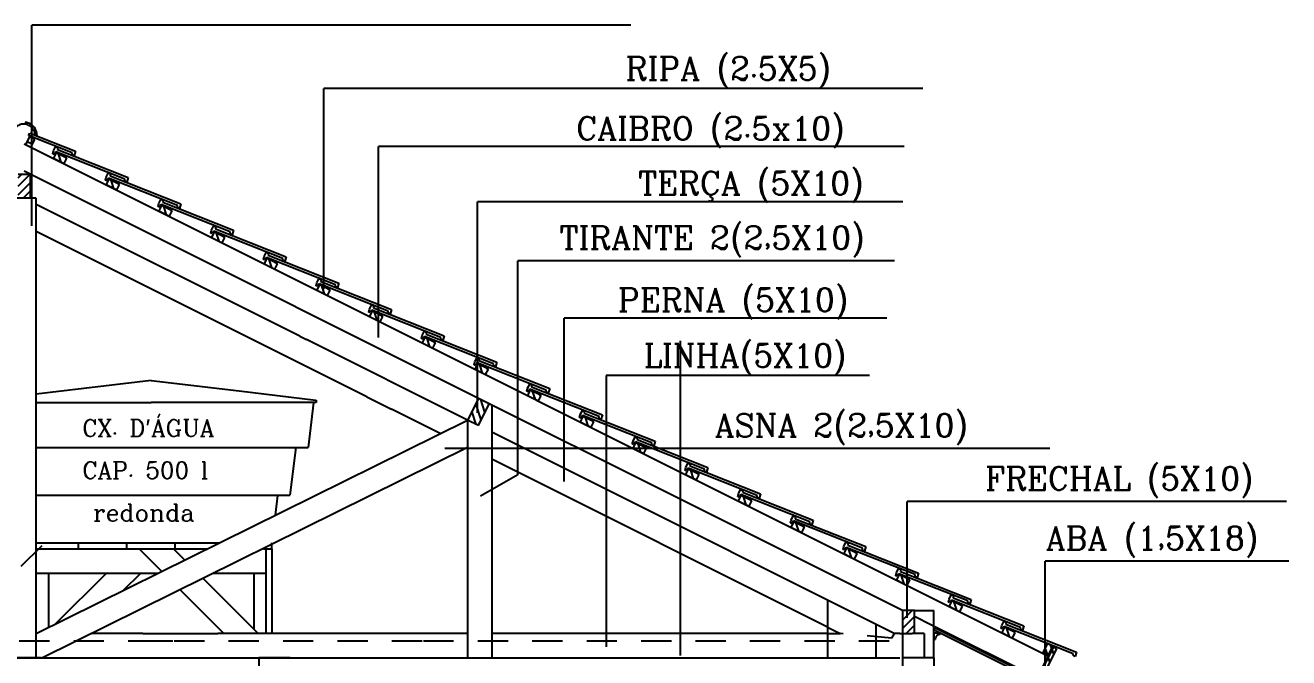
# Model space of a CAD drawing. Extents: x -29 to 75, y 16 to 65.
# Drawn here: x 48.58 to 53.8, y 27.01 to 29.63 of the extents above; entities that cross this region are included whole.
import ezdxf
from ezdxf.enums import TextEntityAlignment as Align

# ---------------------------------------------------------------- set-up
doc = ezdxf.new("R2010")
doc.units = 0
doc.linetypes.add('DASHED2', pattern=[0.375, 0.25, -0.125])
doc.layers.get('0').update_dxf_attribs({"linetype": 'CONTINUOUS'})
doc.layers.get('DEFPOINTS').update_dxf_attribs({"linetype": 'CONTINUOUS'})
for name, color, linetype in [('CONCRETO', 5, 'CONTINUOUS'), ('COTAS', 244, 'CONTINUOUS'), ('PAREDE', 7, 'CONTINUOUS'), ('PORTA2', 30, 'CONTINUOUS'), ('TELHA', 1, 'CONTINUOUS'), ('TEXTO', 244, 'CONTINUOUS'), ('VISTAL', 30, 'CONTINUOUS'), ('VISTAP', 244, 'CONTINUOUS')]:
    doc.layers.add(name, color=color, linetype=linetype)
doc.styles.add('ROMANC', font='romanc.shx', dxfattribs={"height": 0.1})
doc.dimstyles.new('ROMANC', dxfattribs={"dimtxt": 0.1, "dimasz": 0.18, "dimexe": 0.05, "dimexo": 0.0625, "dimgap": 0.09, "dimtad": 0, "dimzin": 0, "dimtxsty": 'ROMANC', "dimblk1": 'NONE', "dimblk2": 'NONE', "dimsah": 1, "dimcen": 0.09, "dimclrd": 244, "dimclre": 244, "dimclrt": 244, "dimazin": 3, "dimtfac": 1, "dimtdec": 4, "dimtofl": 0, "dimtmove": 0, "dimatfit": 3, "dimtolj": 1, "dimtzin": 0})

# ---------------------------------------------------------------- blocks, each defined once
blk = doc.blocks.new('*X2')
at = {"color": 0, "linetype": 'DASHED2'}
for p, q in [((144.7944, 79.1395), (144.7978, 79.143)), ((144.8082, 79.118), (144.8332, 79.143)), ((144.8436, 79.118), (144.8444, 79.1188))]:
    blk.add_line(p, q, dxfattribs=at)
blk = doc.blocks.new('*X5')
at = {"color": 0, "linetype": 'DASHED2'}
for p, q in [((142.805, 77.539), (142.8141, 77.5481)), ((142.805, 77.5037), (142.83, 77.5287))]:
    blk.add_line(p, q, dxfattribs=at)
blk = doc.blocks.new('*X4')
at = {"color": 0, "linetype": 'DASHED2'}
for p, q in [((142.7874, 77.5214), (142.8024, 77.5364)), ((142.7874, 77.486), (142.8024, 77.501)), ((142.7874, 77.4507), (142.8024, 77.4657)), ((142.7874, 77.4153), (142.8024, 77.4303)), ((142.7874, 77.38), (142.8024, 77.395))]:
    blk.add_line(p, q, dxfattribs=at)
blk = doc.blocks.new('*X6')
at = {"color": 0}
for p, q in [((183.8112, 118.6513), (183.8259, 118.666)), ((183.8112, 118.6159), (183.8612, 118.6659)), ((183.8112, 118.5806), (183.8612, 118.6306)), ((183.8319, 118.566), (183.8612, 118.5952))]:
    blk.add_line(p, q, dxfattribs=at)
blk = doc.blocks.new('*X8')
at = {"color": 0, "linetype": 'CONTINUOUS'}
blk.add_line((25.1214, 2.8323), (25.145, 2.8235), dxfattribs=at)
blk = doc.blocks.new('*X3')
at = {"color": 0, "linetype": 'DASHED2'}
for p, q in [((146.4352, 78.9772), (146.4741, 79.0161)), ((146.4352, 79.0126), (146.4388, 79.0161)), ((146.4352, 78.9419), (146.4852, 78.9919)), ((146.4448, 78.9161), (146.4852, 78.9565)), ((146.4802, 78.9161), (146.4852, 78.9212))]:
    blk.add_line(p, q, dxfattribs=at)
blk = doc.blocks.new('*X18')
at = {"color": 0, "linetype": 'CONTINUOUS'}
for p, q in [((28.3844, 0.1355), (28.424, 0.1751)), ((28.3844, 0.1708), (28.3886, 0.1751)), ((28.3844, 0.1001), (28.4344, 0.1501)), ((28.3997, 0.0801), (28.4344, 0.1148))]:
    blk.add_line(p, q, dxfattribs=at)
blk = doc.blocks.new('*D20')
at = {"color": 244, "linetype": 'BYBLOCK'}
for p, q in [((52.9259, 26.973), (52.9259, 26.422)), ((52.3359, 26.5149), (52.3359, 26.422)), ((52.3359, 26.472), (52.9259, 26.472))]:
    blk.add_line(p, q, dxfattribs=at)
at = {"layer": 'DEFPOINTS', "color": 0, "linetype": 'BYBLOCK'}
for p in [(52.9259, 27.0355), (52.3359, 26.5774), (52.9259, 26.472)]:
    blk.add_point(p, dxfattribs=at)
at = {"color": 244, "linetype": 'BYBLOCK', "insert": (52.6309, 26.542), "char_height": 0.1, "attachment_point": 5, "style": 'ROMANC'}
blk.add_mtext('\\A1;{.60}', dxfattribs=at)
blk = doc.blocks.new('_NONE')
at = {"color": 0, "linetype": 'BYBLOCK'}
blk.add_circle((0, 0), 0.25, dxfattribs=at)

msp = doc.modelspace()

# ---------------------------------------------------------------- linework, layer by layer
at = {"layer": 'CONCRETO', "linetype": 'CONTINUOUS'}
for p, q in [((48.6459, 27.0122), (48.5159, 27.0122)), ((49.6759, 27.0122), (49.5459, 27.0122)), ((49.5459, 27.0122), (49.5459, 26.8622)), ((52.3359, 27.0122), (52.2059, 27.0122)), ((52.2059, 27.0122), (52.2059, 26.8559)), ((52.3359, 27.0122), (52.3359, 26.8559))]:
    msp.add_line(p, q, dxfattribs=at)
at = {"layer": 'PAREDE', "color": 3}
for p in [(52.2559, 27.2072), (52.3359, 27.0122)]:
    msp.add_line(p, (52.3359, 27.2072), dxfattribs=at)
at = {"layer": 'PORTA2', "color": 3, "linetype": 'DASHED2'}
msp.add_line((52.2059, 27.1122), (52.2059, 27.0122), dxfattribs=at)
at = {"layer": 'PORTA2', "linetype": 'DASHED2', "ltscale": 0.5}
for p, q in [((49.0659, 27.0822), (49.1959, 27.0822)), ((50.0959, 27.0822), (50.2259, 27.0822))]:
    msp.add_line(p, q, dxfattribs=at)
at = {"layer": 'TELHA', "linetype": 'CONTINUOUS'}
msp.add_line((51.2886, 27.021), (51.2886, 28.3214), dxfattribs=at)
at = {"layer": 'TEXTO', "color": 30, "linetype": 'CONTINUOUS'}
for p, q in [((51.0833, 29.6254), (48.6077, 29.6254)), ((48.6077, 28.7964), (48.6077, 29.6254)), ((49.8148, 28.5351), (49.8148, 29.3641)), ((52.2903, 29.3641), (49.8148, 29.3641)), ((50.0398, 28.3349), (50.0398, 29.1245)), ((52.2127, 29.1245), (50.0398, 29.1245)), ((50.4497, 28.0245), (50.4497, 28.8959)), ((52.2073, 28.8959), (50.4497, 28.8959)), ((52.1738, 28.6528), (50.6165, 28.6528)), ((50.6165, 27.7678), (50.6165, 28.6528)), ((50.8083, 27.7405), (50.8083, 28.4148)), ((52.1421, 28.4148), (50.8083, 28.4148)), ((50.9818, 28.1786), (50.9818, 27.0568)), ((52.0698, 28.1786), (50.9818, 28.1786)), ((52.8153, 27.8772), (50.3142, 27.8772)), ((52.2259, 27.1766), (52.2259, 27.6574)), ((53.7935, 27.6574), (52.2259, 27.6574)), ((52.796, 26.9695), (52.796, 27.4108)), ((53.8026, 27.4108), (52.796, 27.4108))]:
    msp.add_line(p, q, dxfattribs=at)
at = {"layer": 'VISTAL', "color": 30}
for p, q in [((52.8072, 27.0184), (48.5759, 29.134)), ((50.8208, 27.8998), (48.5759, 29.0222)), ((48.6259, 27.0122), (48.6259, 28.9104)), ((49.7159, 28.3404), (48.6259, 28.8854)), ((49.9928, 28.0902), (48.6259, 28.7736)), ((50.4084, 27.9942), (49.7423, 28.3272)), ((50.5084, 28.056), (50.5084, 27.0122)), ((48.6259, 27.1122), (50.4084, 27.9942)), ((50.296, 27.9386), (50.0942, 28.0395)), ((50.4084, 27.9942), (50.4084, 27.0122)), ((50.4532, 27.9718), (50.4084, 27.9942)), ((50.7761, 27.8104), (50.5084, 27.9442)), ((48.6493, 27.0122), (50.4084, 27.8826)), ((52.2059, 27.2072), (50.8655, 27.8774)), ((51.8959, 27.1386), (50.5084, 27.8324)), ((52.1723, 27.1122), (50.8208, 27.788)), ((51.8959, 27.2504), (51.8959, 27.0122)), ((49.0659, 27.1122), (48.8514, 27.1122)), ((49.7691, 27.1122), (49.3759, 27.1122)), ((50.4084, 27.1122), (49.7691, 27.1122)), ((50.7484, 27.1122), (50.5084, 27.1122)), ((51.8959, 27.1122), (50.7484, 27.1122)), ((52.0959, 27.1504), (52.0959, 27.0122)), ((52.1959, 27.1122), (52.2459, 27.1122)), ((52.7625, 26.929), (52.3259, 27.1472))]:
    msp.add_line(p, q, dxfattribs=at)
at = {"layer": 'VISTAL', "linetype": 'CONTINUOUS'}
for p, q in [((49.7159, 28.3404), (49.7423, 28.3272)), ((49.9928, 28.0902), (50.0942, 28.0395)), ((50.6165, 27.7678), (50.4618, 27.6804)), ((48.5637, 27.391), (48.6509, 27.4761)), ((48.8002, 27.4622), (48.8002, 27.4872)), ((49.0002, 27.4622), (49.0002, 27.4872)), ((49.2002, 27.4622), (49.2002, 27.4872)), ((49.6002, 27.4622), (49.6002, 27.4872)), ((48.6259, 27.4622), (49.3332, 27.4622)), ((49.1447, 27.3689), (49.0515, 27.4622)), ((49.2394, 27.4157), (49.1929, 27.4622)), ((49.3325, 27.4622), (49.3332, 27.4622)), ((49.5647, 27.4622), (49.6014, 27.4622)), ((49.5764, 27.1122), (49.5764, 27.4622)), ((49.6014, 27.1122), (49.6014, 27.4622)), ((49.1447, 27.3689), (49.1445, 27.3692)), ((49.2394, 27.4157), (49.2391, 27.416)), ((48.6259, 27.3622), (49.1312, 27.3622)), ((48.6785, 27.1382), (48.6785, 27.3622)), ((48.7056, 27.1516), (48.9162, 27.3622)), ((48.9855, 27.2901), (49.0576, 27.3622)), ((49.1305, 27.3622), (49.1312, 27.3622)), ((49.5429, 27.1122), (49.314, 27.3411)), ((49.3567, 27.3622), (49.5764, 27.3622)), ((49.5264, 27.1286), (49.5264, 27.3622)), ((49.4014, 27.1122), (49.2194, 27.2943)), ((48.8531, 27.1122), (48.8531, 27.113)), ((49.0659, 27.1122), (49.3759, 27.1122)), ((49.0659, 27.0122), (49.1959, 27.0122))]:
    msp.add_line(p, q, dxfattribs=at)
at = {"layer": 'VISTAL', "color": 30, "linetype": 'DASHED2', "ltscale": 0.1}
for p, q in [((52.3259, 27.1472), (52.2559, 27.1822)), ((51.8959, 27.1386), (51.9487, 27.1122)), ((52.1604, 27.0933), (51.9487, 27.1122)), ((52.2959, 27.1122), (52.2459, 27.1122)), ((52.2959, 27.1122), (52.2959, 27.0122))]:
    msp.add_line(p, q, dxfattribs=at)
at = {"layer": 'VISTAL', "color": 30, "linetype": 'DASHED2'}
msp.add_line((52.8072, 27.0184), (52.7625, 26.929), dxfattribs=at)
at = {"layer": 'VISTAP', "color": 30, "linetype": 'DASHED2'}
for p, q in [((48.5937, 29.17), (48.5988, 29.1802)), ((48.621, 29.1731), (48.6291, 29.1699)), ((48.6943, 29.0942), (48.697, 29.1063)), ((48.6995, 29.0921), (48.6943, 29.0942)), ((48.697, 29.1063), (48.7055, 29.1233)), ((48.7067, 29.1025), (48.6995, 29.0921)), ((48.7055, 29.1233), (48.7149, 29.12)), ((48.7149, 29.12), (48.7135, 29.112)), ((48.7749, 29.0896), (48.7744, 29.0986)), ((48.7825, 29.0865), (48.7749, 29.0896)), ((48.7882, 29.1053), (48.7825, 29.0865)), ((48.9121, 28.9853), (48.9148, 28.9974)), ((48.9173, 28.9832), (48.9121, 28.9853)), ((48.9148, 28.9974), (48.9233, 29.0144)), ((48.9245, 28.9936), (48.9173, 28.9832)), ((48.9233, 29.0144), (48.9327, 29.0111)), ((48.9327, 29.0111), (48.9313, 29.0031)), ((48.9927, 28.9807), (48.9922, 28.9897)), ((49.006, 28.9964), (49.0003, 28.9776)), ((49.0003, 28.9776), (48.9927, 28.9807)), ((49.1298, 28.8764), (49.1326, 28.8885)), ((49.1326, 28.8885), (49.1411, 28.9055)), ((49.1423, 28.8847), (49.1351, 28.8743)), ((49.1411, 28.9055), (49.1505, 28.9022)), ((49.1505, 28.9022), (49.1491, 28.8942)), ((49.2105, 28.8718), (49.21, 28.8808)), ((49.2238, 28.8875), (49.2181, 28.8687)), ((49.1351, 28.8743), (49.1298, 28.8764)), ((49.2181, 28.8687), (49.2105, 28.8718)), ((49.3473, 28.7668), (49.35, 28.7789)), ((49.35, 28.7789), (49.3585, 28.7959)), ((49.3597, 28.7751), (49.3526, 28.7647)), ((49.3585, 28.7959), (49.3679, 28.7926)), ((49.3679, 28.7926), (49.3665, 28.7846)), ((49.4416, 28.7786), (49.4359, 28.7598)), ((49.3526, 28.7647), (49.3473, 28.7668)), ((49.4283, 28.7629), (49.4278, 28.7719)), ((49.4359, 28.7598), (49.4283, 28.7629)), ((49.5651, 28.6579), (49.5678, 28.67)), ((49.5678, 28.67), (49.5763, 28.687)), ((49.5763, 28.687), (49.5857, 28.6837)), ((49.5857, 28.6837), (49.5843, 28.6757)), ((49.5704, 28.6558), (49.5651, 28.6579)), ((49.5775, 28.6662), (49.5704, 28.6558)), ((49.6457, 28.6532), (49.6452, 28.6623)), ((49.6533, 28.6502), (49.6457, 28.6532)), ((49.659, 28.669), (49.6533, 28.6502)), ((49.7856, 28.5611), (49.7941, 28.5781)), ((49.7941, 28.5781), (49.8035, 28.5748)), ((49.8035, 28.5748), (49.8021, 28.5668)), ((49.7829, 28.549), (49.7856, 28.5611)), ((49.7881, 28.5469), (49.7829, 28.549)), ((49.7953, 28.5573), (49.7881, 28.5469)), ((49.8635, 28.5443), (49.863, 28.5534)), ((49.8711, 28.5413), (49.8635, 28.5443)), ((49.8768, 28.5601), (49.8711, 28.5413)), ((50.0034, 28.4522), (50.0119, 28.4692)), ((50.0119, 28.4692), (50.0213, 28.4659)), ((50.0213, 28.4659), (50.0199, 28.4579)), ((50.0007, 28.4401), (50.0034, 28.4522)), ((50.0059, 28.438), (50.0007, 28.4401)), ((50.0131, 28.4484), (50.0059, 28.438)), ((50.0813, 28.4355), (50.0808, 28.4445)), ((50.0889, 28.4324), (50.0813, 28.4355)), ((50.0946, 28.4512), (50.0889, 28.4324)), ((50.2212, 28.3433), (50.2297, 28.3603)), ((50.2297, 28.3603), (50.2391, 28.357)), ((50.2391, 28.357), (50.2377, 28.349)), ((50.2184, 28.3312), (50.2212, 28.3433)), ((50.2237, 28.3291), (50.2184, 28.3312)), ((50.2309, 28.3395), (50.2237, 28.3291)), ((50.2991, 28.3266), (50.2986, 28.3356)), ((50.3067, 28.3235), (50.2991, 28.3266)), ((50.3124, 28.3423), (50.3067, 28.3235)), ((50.4362, 28.2223), (50.439, 28.2344)), ((50.4415, 28.2202), (50.4362, 28.2223)), ((50.439, 28.2344), (50.4475, 28.2514)), ((50.4487, 28.2306), (50.4415, 28.2202)), ((50.4475, 28.2514), (50.4568, 28.2481)), ((50.4568, 28.2481), (50.4555, 28.2401)), ((50.5169, 28.2177), (50.5164, 28.2267)), ((50.5245, 28.2146), (50.5169, 28.2177)), ((50.5302, 28.2334), (50.5245, 28.2146)), ((50.654, 28.1134), (50.6568, 28.1255)), ((50.6593, 28.1113), (50.654, 28.1134)), ((50.6568, 28.1255), (50.6653, 28.1425)), ((50.6665, 28.1217), (50.6593, 28.1113)), ((50.6653, 28.1425), (50.6746, 28.1392)), ((50.6746, 28.1392), (50.6733, 28.1312)), ((50.7347, 28.1088), (50.7341, 28.1178)), ((50.7423, 28.1057), (50.7347, 28.1088)), ((50.748, 28.1245), (50.7423, 28.1057)), ((50.8718, 28.0045), (50.8746, 28.0166)), ((50.8771, 28.0024), (50.8718, 28.0045)), ((50.8746, 28.0166), (50.8831, 28.0336)), ((50.8843, 28.0128), (50.8771, 28.0024)), ((50.8831, 28.0336), (50.8924, 28.0303)), ((50.8924, 28.0303), (50.8911, 28.0223)), ((50.9524, 27.9999), (50.9519, 28.0089)), ((50.96, 27.9968), (50.9524, 27.9999)), ((50.9658, 28.0156), (50.96, 27.9968)), ((50.8655, 27.8774), (50.8208, 27.8998)), ((51.0896, 27.8956), (51.0924, 27.9077)), ((51.0949, 27.8935), (51.0896, 27.8956)), ((51.0924, 27.9077), (51.1009, 27.9247)), ((51.1021, 27.9039), (51.0949, 27.8935)), ((51.1009, 27.9247), (51.1102, 27.9214)), ((51.1102, 27.9214), (51.1089, 27.9134)), ((51.1702, 27.891), (51.1697, 27.9)), ((51.1778, 27.8879), (51.1702, 27.891)), ((51.1836, 27.9067), (51.1778, 27.8879)), ((50.8208, 27.788), (50.7761, 27.8104)), ((51.3074, 27.7867), (51.3102, 27.7988)), ((51.3127, 27.7846), (51.3074, 27.7867)), ((51.3102, 27.7988), (51.3187, 27.8158)), ((51.3199, 27.795), (51.3127, 27.7846)), ((51.3187, 27.8158), (51.328, 27.8125)), ((51.328, 27.8125), (51.3267, 27.8045)), ((51.388, 27.7821), (51.3875, 27.7911)), ((51.3956, 27.779), (51.388, 27.7821)), ((51.4014, 27.7978), (51.3956, 27.779)), ((51.5252, 27.6778), (51.528, 27.6899)), ((51.5305, 27.6757), (51.5252, 27.6778)), ((51.528, 27.6899), (51.5365, 27.7069)), ((51.5377, 27.6861), (51.5305, 27.6757)), ((51.5365, 27.7069), (51.5458, 27.7037)), ((51.5458, 27.7037), (51.5445, 27.6956)), ((51.6058, 27.6732), (51.6053, 27.6822)), ((51.6192, 27.6889), (51.6134, 27.6701)), ((51.6134, 27.6701), (51.6058, 27.6732)), ((51.743, 27.5689), (51.7458, 27.5811)), ((51.7458, 27.5811), (51.7543, 27.598)), ((51.7554, 27.5772), (51.7483, 27.5668)), ((51.7543, 27.598), (51.7636, 27.5948)), ((51.7636, 27.5948), (51.7623, 27.5867)), ((51.8236, 27.5643), (51.8231, 27.5733)), ((51.837, 27.58), (51.8312, 27.5612)), ((51.7483, 27.5668), (51.743, 27.5689)), ((51.8312, 27.5612), (51.8236, 27.5643)), ((51.9608, 27.46), (51.9636, 27.4722)), ((51.9636, 27.4722), (51.9721, 27.4891)), ((51.9732, 27.4683), (51.9661, 27.4579)), ((51.9721, 27.4891), (51.9814, 27.4859)), ((51.9814, 27.4859), (51.9801, 27.4778)), ((52.0548, 27.4711), (52.049, 27.4523)), ((51.9661, 27.4579), (51.9608, 27.46)), ((52.0414, 27.4554), (52.0409, 27.4644)), ((52.049, 27.4523), (52.0414, 27.4554)), ((52.1813, 27.3633), (52.1898, 27.3803)), ((52.1898, 27.3803), (52.1992, 27.377)), ((52.1992, 27.377), (52.1979, 27.3689)), ((52.1786, 27.3511), (52.1813, 27.3633)), ((52.1839, 27.349), (52.1786, 27.3511)), ((52.191, 27.3594), (52.1839, 27.349)), ((52.2592, 27.3465), (52.2587, 27.3555)), ((52.2668, 27.3434), (52.2592, 27.3465)), ((52.2726, 27.3622), (52.2668, 27.3434)), ((52.3991, 27.2544), (52.4076, 27.2714)), ((52.4076, 27.2714), (52.417, 27.2681)), ((52.417, 27.2681), (52.4156, 27.26)), ((52.3964, 27.2422), (52.3991, 27.2544)), ((52.4017, 27.2401), (52.3964, 27.2422)), ((52.4088, 27.2505), (52.4017, 27.2401)), ((52.477, 27.2376), (52.4765, 27.2466)), ((52.4846, 27.2345), (52.477, 27.2376)), ((52.4904, 27.2533), (52.4846, 27.2345)), ((52.6169, 27.1455), (52.6254, 27.1625)), ((52.6254, 27.1625), (52.6348, 27.1592)), ((52.6348, 27.1592), (52.6334, 27.1511)), ((52.3364, 27.1132), (52.3364, 27.0882)), ((52.3614, 27.1132), (52.3364, 27.1132)), ((52.3375, 27.1258), (52.3418, 27.1348)), ((52.3614, 27.1132), (52.3614, 27.1082)), ((52.6142, 27.1333), (52.6169, 27.1455)), ((52.6195, 27.1312), (52.6142, 27.1333)), ((52.6266, 27.1416), (52.6195, 27.1312)), ((52.6948, 27.1287), (52.6943, 27.1377)), ((52.7024, 27.1256), (52.6948, 27.1287)), ((52.7081, 27.1444), (52.7024, 27.1256)), ((52.3364, 27.0882), (52.3414, 27.0882)), ((52.8299, 27.0577), (52.7545, 26.907)), ((52.8433, 27.051), (52.7679, 26.9003)), ((52.8299, 27.0577), (52.8433, 27.051)), ((52.9126, 27.0198), (52.9121, 27.0288)), ((52.9202, 27.0167), (52.9126, 27.0198)), ((52.9259, 27.0355), (52.9202, 27.0167))]:
    msp.add_line(p, q, dxfattribs=at)
at = {"layer": 'VISTAP', "color": 30, "linetype": 'CONTINUOUS'}
for p, q in [((48.7744, 29.0986), (48.5937, 29.17)), ((48.5988, 29.1802), (48.7882, 29.1053)), ((48.9922, 28.9897), (48.7067, 29.1025)), ((48.7135, 29.112), (49.006, 28.9964)), ((49.21, 28.8808), (48.9245, 28.9936)), ((48.9313, 29.0031), (49.2238, 28.8875)), ((49.4278, 28.7719), (49.1423, 28.8847)), ((49.1491, 28.8942), (49.4416, 28.7786)), ((49.6452, 28.6623), (49.3597, 28.7751)), ((49.3665, 28.7846), (49.659, 28.669)), ((49.5843, 28.6757), (49.8768, 28.5601)), ((49.863, 28.5534), (49.5775, 28.6662)), ((49.8021, 28.5668), (50.0946, 28.4512)), ((50.0808, 28.4445), (49.7953, 28.5573)), ((50.2986, 28.3356), (50.0131, 28.4484)), ((50.0199, 28.4579), (50.3124, 28.3423)), ((50.5164, 28.2267), (50.2309, 28.3395)), ((50.2377, 28.349), (50.5302, 28.2334)), ((50.7341, 28.1178), (50.4487, 28.2306)), ((50.4555, 28.2401), (50.748, 28.1245)), ((50.9519, 28.0089), (50.6665, 28.1217)), ((50.6733, 28.1312), (50.9658, 28.0156)), ((51.1697, 27.9), (50.8843, 28.0128)), ((50.8911, 28.0223), (51.1836, 27.9067)), ((51.3875, 27.7911), (51.1021, 27.9039)), ((51.1089, 27.9134), (51.4014, 27.7978)), ((51.6053, 27.6822), (51.3199, 27.795)), ((51.3267, 27.8045), (51.6192, 27.6889)), ((51.8231, 27.5733), (51.5377, 27.6861)), ((51.5445, 27.6956), (51.837, 27.58)), ((52.0409, 27.4644), (51.7554, 27.5772)), ((51.7623, 27.5867), (52.0548, 27.4711)), ((52.2587, 27.3555), (51.9732, 27.4683)), ((51.9801, 27.4778), (52.2726, 27.3622)), ((52.1979, 27.3689), (52.4904, 27.2533)), ((52.4765, 27.2466), (52.191, 27.3594)), ((52.4156, 27.26), (52.7081, 27.1444)), ((52.6943, 27.1377), (52.4088, 27.2505)), ((52.9121, 27.0288), (52.6266, 27.1416)), ((52.6334, 27.1511), (52.9259, 27.0355)), ((44.9559, 27.0122), (49.0659, 27.0122)), ((49.1959, 27.0122), (50.0959, 27.0122)), ((50.0959, 27.0122), (52.1959, 27.0122))]:
    msp.add_line(p, q, dxfattribs=at)
at = {"layer": 'VISTAP', "color": 30}
for p, q in [((48.5509, 29.0104), (48.6009, 29.0104)), ((48.6009, 29.0104), (48.6009, 28.9104)), ((48.6259, 28.9104), (48.5259, 28.9104)), ((52.2059, 27.2072), (52.2059, 27.1122)), ((52.2559, 27.2072), (52.2059, 27.2072)), ((52.2559, 27.1122), (52.2559, 27.2072)), ((52.1959, 27.1122), (52.1723, 27.1122)), ((52.7562, 26.9164), (52.3375, 27.1258)), ((52.7607, 26.9254), (52.3418, 27.1348))]:
    msp.add_line(p, q, dxfattribs=at)
at = {"layer": 'VISTAP', "linetype": 'CONTINUOUS'}
for p, q in [((49.1002, 28.1573), (48.6259, 28.1014)), ((49.1002, 28.1573), (49.4647, 28.1143)), ((49.4647, 28.1143), (49.7808, 28.077)), ((48.6259, 28.0664), (49.1002, 28.0664)), ((49.4647, 28.0664), (49.1002, 28.0664)), ((49.7835, 28.0664), (49.4647, 28.0664)), ((49.7723, 28.0664), (49.7495, 27.8805)), ((49.7808, 28.077), (49.7826, 28.0759)), ((49.7826, 28.0759), (49.7834, 28.0747)), ((49.7834, 28.0747), (49.7835, 28.0735)), ((49.7835, 28.0735), (49.7835, 28.0724)), ((49.7835, 28.0724), (49.7835, 28.0716)), ((49.7835, 28.0716), (49.7835, 28.0664)), ((48.6259, 27.8805), (49.4647, 27.8805)), ((49.4647, 27.8805), (49.7495, 27.8805)), ((49.6985, 27.8805), (49.6743, 27.6839)), ((48.6259, 27.6839), (49.6743, 27.6839)), ((49.6231, 27.683), (49.613, 27.6006)), ((48.6259, 27.4872), (49.3838, 27.4872)), ((49.383, 27.4872), (49.3838, 27.4872))]:
    msp.add_line(p, q, dxfattribs=at)
at = {"layer": 'VISTAP', "color": 30, "linetype": 'DASHED2', "ltscale": 0.1}
for p, q in [((51.8959, 27.1122), (51.9487, 27.1122)), ((52.1723, 27.1122), (52.1604, 27.0933))]:
    msp.add_line(p, q, dxfattribs=at)
at = {"layer": 'VISTAP', "color": 30, "linetype": 'DASHED2', "ltscale": 0.5}
for p, q in [((44.9559, 27.0822), (49.0659, 27.0822)), ((49.1959, 27.0822), (50.0959, 27.0822)), ((50.2259, 27.0822), (52.1959, 27.0822))]:
    msp.add_line(p, q, dxfattribs=at)
at = {"layer": 'VISTAP', "color": 30, "linetype": 'DASHED2'}
for points in [[(48.6197, 29.1535), (48.5973, 29.1646), (48.5812, 29.1331), (48.6035, 29.1219)], [(48.7413, 29.0543), (48.7525, 29.0767), (48.7078, 29.099), (48.6966, 29.0767)], [(48.9591, 28.9454), (48.9703, 28.9678), (48.9256, 28.9901), (48.9144, 28.9678)], [(49.1769, 28.8365), (49.1881, 28.8589), (49.1434, 28.8812), (49.1322, 28.8589)], [(49.3944, 28.7269), (49.4055, 28.7492), (49.3608, 28.7716), (49.3496, 28.7492)], [(49.6121, 28.618), (49.6233, 28.6403), (49.5786, 28.6627), (49.5674, 28.6403)], [(49.8299, 28.5091), (49.8411, 28.5315), (49.7964, 28.5538), (49.7852, 28.5315)], [(50.0477, 28.4002), (50.0589, 28.4226), (50.0142, 28.4449), (50.003, 28.4226)], [(50.2655, 28.2913), (50.2767, 28.3137), (50.232, 28.336), (50.2208, 28.3137)], [(50.4833, 28.1824), (50.4945, 28.2048), (50.4498, 28.2271), (50.4386, 28.2048)], [(50.7011, 28.0735), (50.7123, 28.0959), (50.6676, 28.1182), (50.6564, 28.0959)], [(50.9189, 27.9646), (50.9301, 27.987), (50.8854, 28.0093), (50.8742, 27.987)], [(51.1367, 27.8557), (51.1479, 27.8781), (51.1032, 27.9004), (51.092, 27.8781)], [(51.3545, 27.7468), (51.3657, 27.7692), (51.3209, 27.7915), (51.3098, 27.7692)], [(51.5723, 27.6379), (51.5835, 27.6603), (51.5387, 27.6826), (51.5276, 27.6603)], [(51.7901, 27.529), (51.8013, 27.5514), (51.7565, 27.5737), (51.7454, 27.5514)], [(52.0079, 27.4201), (52.019, 27.4425), (51.9743, 27.4648), (51.9631, 27.4425)], [(52.2257, 27.3112), (52.2368, 27.3336), (52.1921, 27.3559), (52.1809, 27.3336)], [(52.4435, 27.2023), (52.4546, 27.2247), (52.4099, 27.2471), (52.3987, 27.2247)], [(52.6612, 27.0934), (52.6724, 27.1158), (52.6277, 27.1382), (52.6165, 27.1158)], [(52.7853, 27.0304), (52.8076, 27.0192), (52.8277, 27.0592), (52.8053, 27.0704)]]:
    msp.add_lwpolyline(points, close=True, dxfattribs=at)
at = {"layer": 'VISTAP', "color": 30}
for points in [[(50.4532, 28.0836), (50.4084, 27.9942)], [(50.4532, 27.9718), (50.4979, 28.0613)]]:
    msp.add_lwpolyline(points, dxfattribs=at)
at = {"layer": 'VISTAP', "color": 30, "linetype": 'DASHED2'}
for centre, radius, start, end in [((48.574, 29.17), 0.0471, 3.7231, 175.8786), ((48.574, 29.17), 0.0551, 359.8486, 83.9305), ((52.3614, 27.0882), 0.0201, 90, 180)]:
    msp.add_arc(centre, radius, start, end, dxfattribs=at)

# ---------------------------------------------------------------- block references
at = {"layer": 'VISTAL', "linetype": 'CONTINUOUS'}
msp.add_blockref('*X18', (23.8216, 27.0322), dxfattribs=at)
at = {"layer": 'VISTAP', "color": 30, "linetype": 'CONTINUOUS'}
msp.add_blockref('*X8', (23.4657, 26.3124), dxfattribs=at)
at = {"layer": 'VISTAP', "color": 30, "linetype": 'DASHED2', "xscale": -1, "rotation": 333.4349}
for name, p in [('*X2', (142.8666, -106.4651)), ('*X2', (143.0844, -106.574)), ('*X2', (143.3022, -106.6829)), ('*X2', (143.5196, -106.7925)), ('*X2', (143.7374, -106.9014)), ('*X2', (143.9552, -107.0103)), ('*X2', (144.173, -107.1192)), ('*X2', (144.3908, -107.2281)), ('*X2', (144.6086, -107.337)), ('*X2', (144.8264, -107.4459)), ('*X3', (146.1363, -108.1008)), ('*X2', (145.0442, -107.5548)), ('*X2', (145.262, -107.6637)), ('*X2', (145.4798, -107.7725)), ('*X2', (145.6976, -107.8814)), ('*X2', (145.9153, -107.9903)), ('*X2', (146.1331, -108.0992)), ('*X2', (146.3509, -108.2081)), ('*X2', (146.5687, -108.317)), ('*X2', (146.7865, -108.4259)), ('*X5', (145.8756, -106.1664)), ('*X4', (145.8756, -106.1664))]:
    msp.add_blockref(name, p, dxfattribs=at)
at = {"layer": 'VISTAP', "color": 30}
msp.add_blockref('*X6', (-135.2602, -89.6556), dxfattribs=at)

# ---------------------------------------------------------------- texts
at = {"layer": 'COTAS', "color": 244, "linetype": 'CONTINUOUS', "style": 'ROMANC'}
msp.add_text('LINHA(5X10)', height=0.096, dxfattribs=at).set_placement((51.1373, 28.213))
at = {"layer": 'TEXTO', "color": 244, "linetype": 'CONTINUOUS', "style": 'ROMANC'}
for s, p in [('RIPA (2.5X5)', (51.0615, 29.3993)), ('CAIBRO (2.5x10)', (50.8577, 29.1514)), ('TERÇA (5X10)', (51.1139, 28.9253)), ('TIRANTE 2(2,5X10)', (50.7885, 28.6999)), ('PERNA (5X10)', (51.0299, 28.4433)), ('ASNA 2(2,5X10)', (51.43, 27.9243)), ('FRECHAL (5X10)', (52.548, 27.7048)), ('ABA (1,5X18)', (52.7983, 27.4586))]:
    msp.add_text(s, height=0.096, dxfattribs=at).set_placement(p)
for s, p in [("CX. D'ÁGUA ", (49.1128, 27.9728)), ('CAP. 500 l', (49.0773, 27.7867)), ('redonda', (49.0713, 27.6113))]:
    msp.add_text(s, height=0.07, dxfattribs=at).set_placement(p, align=Align.MIDDLE)

# ---------------------------------------------------------------- dimensions: what is measured, and where the dimension line sits
at = {"layer": 'VISTAL', "linetype": 'CONTINUOUS'}
dim = msp.add_linear_dim(base=(52.9259, 26.472), p1=(52.3359, 26.5774), p2=(52.9259, 27.0355), text='{.60}', dimstyle='ROMANC', override={"dimgap": 0.02, "dimtad": 1}, dxfattribs=at)
dim.commit()
dim.dimension.update_dxf_attribs({"geometry": '*D20', "text_midpoint": (52.6309, 26.542)})

doc.saveas('drawing.dxf')
